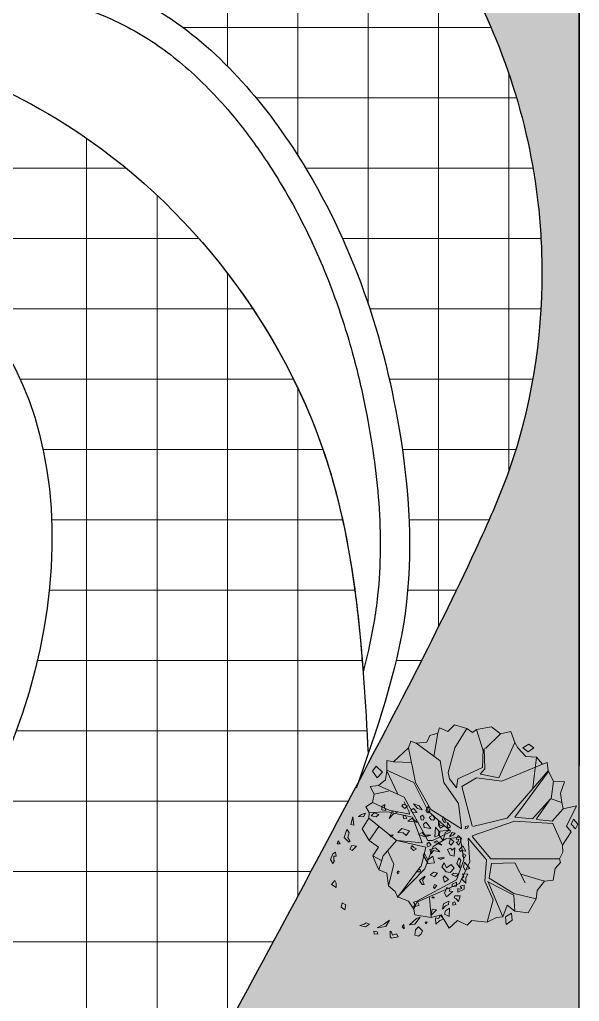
# Model space of a CAD drawing. Header units: inches. Extents: x -12 to 20935469, y -1604 to 24729220.
# Drawn here: x 20865742.6 to 20865838, y 24710458.7 to 24710626.2 of the extents above; entities that cross this region are included whole.
import ezdxf

# ---------------------------------------------------------------- set-up
doc = ezdxf.new("R2010")
doc.units = ezdxf.units.IN
doc.header["$LTSCALE"] = 0.03
doc.header["$MEASUREMENT"] = 0
doc.linetypes.add('ACAD_ISO08W100', pattern=[36, 24, -3, 6, -3])
for name, color, linetype, lineweight in [('green_.25', 82, 'Continuous', 0), ('Grid Line', 252, 'Continuous', 18), ('Hatch', 253, 'Continuous', 15), ('hatch-1', 253, 'Continuous', 5), ('ILLUSTR-TREE', 74, 'Continuous', 0), ('Main Wall', 7, 'Continuous', 30), ('wind.', 150, 'Continuous', 20)]:
    doc.layers.add(name, color=color, linetype=linetype, lineweight=lineweight)
doc.styles.add('ATTR', font='romans.shx', dxfattribs={"width": 0.8, "height": 0.7})

# ---------------------------------------------------------------- blocks, each defined once
blk = doc.blocks.new('fff')
at = {"layer": 'Grid Line', "color": 252, "linetype": 'ACAD_ISO08W100', "lineweight": 9, "ltscale": 80, "true_color": 0x939598}
blk.add_line((20832773.78, 24723521.1), (20832773.78, 24724698.78), dxfattribs=at)
blk = doc.blocks.new('GRN1')
at = {"layer": 'ILLUSTR-TREE', "true_color": 0x30441d}
h = blk.add_hatch(color=89, dxfattribs=at)
h.paths.add_polyline_path([(0.2571, -0.0526), (0.2603, -0.0695), (0.2735, -0.0695), (0.2817, -0.0569), (0.2702, -0.059)])
h.paths.add_polyline_path([(0.2406, -0.0821), (0.2308, -0.0927), (0.2357, -0.1137), (0.2472, -0.1011)])
h.paths.add_polyline_path([(0.1897, 0.2148), (0.1848, 0.2064), (0.1914, 0.2), (0.2078, 0.2021)])
h.paths.add_polyline_path([(0.193, 0.1853), (0.1848, 0.1727), (0.1963, 0.1642), (0.2127, 0.1642), (0.1963, 0.1706)])
h.paths.add_polyline_path([(0.1864, 0.1053), (0.2012, 0.1032), (0.2094, 0.1137), (0.1831, 0.1327)])
h.paths.add_polyline_path([(0.2603, 0.0969), (0.2653, 0.0779), (0.285, 0.0611), (0.2768, 0.0842)])
h.paths.add_polyline_path([(0.2078, 0.08), (0.2242, 0.0547), (0.2127, 0.0379), (0.2111, 0.0547)])
h.paths.add_polyline_path([(0.2521, -0.0021), (0.2538, -0.0274), (0.2242, -0.04), (0.2423, -0.0232)])
h.paths.add_polyline_path([(0.2653, 0.0253), (0.2751, 0.0126), (0.2833, 0.019), (0.2768, 0.0358)])
h.paths.add_polyline_path([(0.2373, 0.0274), (0.2357, 0.019), (0.2226, 0.0211), (0.2242, 0.0337)])
h.paths.add_polyline_path([(0.2488, 0.0758), (0.2472, 0.059), (0.2587, 0.0505), (0.2653, 0.0611)])
h.paths.add_polyline_path([(0.2094, 0.1958), (0.2078, 0.1895), (0.2193, 0.1811), (0.2324, 0.1832)])
h.paths.add_polyline_path([(0.2291, 0.1263), (0.2193, 0.1348), (0.2176, 0.1432), (0.2242, 0.1495), (0.2373, 0.1411)])
h.paths.add_polyline_path([(0.2373, 0.099), (0.2275, 0.1053), (0.2176, 0.1011), (0.2193, 0.0927), (0.2324, 0.0905)])
h.paths.add_polyline_path([(0.2538, 0.1284), (0.2472, 0.12), (0.2571, 0.1116), (0.2735, 0.1221)])
h.paths.add_polyline_path([(0.1963, -0.1853), (0.1996, -0.1979), (0.2308, -0.1895)])
h.paths.add_polyline_path([(0.2456, -0.1369), (0.2308, -0.1453), (0.2324, -0.1663), (0.2406, -0.1537)])
h.paths.add_polyline_path([(0.0402, 0.1474), (0.0386, 0.1221), (0.0731, 0.1011), (0.0813, 0.1053), (0.0534, 0.12), (0.0682, 0.1411)])
h.paths.add_polyline_path([(0.0731, 0.278), (0.0616, 0.2716), (0.0698, 0.2632), (0.078, 0.2674)])
h.paths.add_polyline_path([(-0.2275, -0.0884), (-0.2226, -0.0526), (-0.1963, -0.0379), (-0.2111, -0.059)])
h.paths.add_polyline_path([(0.0205, 0.2527), (0.0386, 0.24), (0.0616, 0.2485), (0.0517, 0.2569), (0.0386, 0.2527)])
h.paths.add_polyline_path([(-0.2406, 0.099), (-0.2242, 0.0821), (-0.2357, 0.0695), (-0.2587, 0.0674), (-0.262, 0.0821), (-0.2521, 0.0927)])
h.paths.add_polyline_path([(-0.2324, 0.0232), (-0.2242, 0.0147), (-0.2143, 0.0211)])
h.paths.add_polyline_path([(-0.1307, 0.2358), (-0.1344, 0.2232), (-0.1226, 0.2231), (-0.1198, 0.2319)])
h.paths.add_polyline_path([(-0.1039, 0.2299), (-0.106, 0.2367), (-0.1191, 0.2474), (-0.0951, 0.2536), (-0.0951, 0.2327)])
h.paths.add_polyline_path([(-0.0555, 0.2396), (-0.0585, 0.2217), (-0.0467, 0.2215), (-0.0384, 0.2388)])
h.paths.add_polyline_path([(-0.0771, 0.224), (-0.1, 0.1981), (-0.0846, 0.1897), (-0.0609, 0.1985), (-0.0663, 0.2109), (-0.0766, 0.2096)])
h.paths.add_polyline_path([(-0.216, 0.0442), (-0.2127, 0.0674), (-0.1831, 0.0884), (-0.1897, 0.0737)])
h.paths.add_polyline_path([(-0.1421, 0.0611), (-0.1339, 0.0842), (-0.1174, 0.0758), (-0.1224, 0.0611), (-0.1306, 0.0674)])
h.paths.add_polyline_path([(-0.1812, 0.2081), (-0.1707, 0.1899), (-0.1581, 0.1935), (-0.1472, 0.2104)])
h.paths.add_polyline_path([(-0.2132, 0.1534), (-0.187, 0.1527), (-0.1886, 0.166), (-0.1749, 0.1708), (-0.1924, 0.186), (-0.1969, 0.1696)])
h.paths.add_polyline_path([(-0.15, 0.1808), (-0.1283, 0.1846), (-0.118, 0.2068), (-0.1309, 0.2058), (-0.1372, 0.1936)])
h.paths.add_polyline_path([(-0.1536, 0.1558), (-0.1749, 0.1348), (-0.1503, 0.139)])
h.paths.add_polyline_path([(-0.1043, 0.1474), (-0.1043, 0.1369), (-0.0994, 0.1411)])
h.paths.add_polyline_path([(-0.2028, 0.1179), (-0.2111, 0.1116), (-0.2045, 0.1095)])
h.paths.add_polyline_path([(-0.0205, 0.099), (-0.032, 0.0863), (-0.0485, 0.0969), (-0.0485, 0.1053), (-0.032, 0.099), (-0.014, 0.1095)])
h.paths.add_polyline_path([(0.0189, 0.2295), (0.0008, 0.2127), (0.0041, 0.1958), (0.0238, 0.179), (0.0402, 0.1874), (0.0205, 0.1979), (0.0337, 0.2169)])
h.paths.add_polyline_path([(-0.0287, 0.2064), (-0.0386, 0.1895), (-0.0205, 0.1832), (-0.0123, 0.1895)])
h.paths.add_polyline_path([(-0.0534, 0.1579), (-0.0649, 0.1474), (-0.06, 0.1432), (-0.0485, 0.1474)])
h.paths.add_polyline_path([(0.0178, 0.294), (0.0123, 0.2737), (0.0238, 0.2674), (0.0435, 0.2716)])
h.paths.add_polyline_path([(-0.0435, 0.278), (-0.0255, 0.259), (-0.0172, 0.2695), (-0.0041, 0.2632), (-0.0057, 0.2864), (-0.0205, 0.278)])
h.paths.add_polyline_path([(-0.0808, 0.244), (-0.0685, 0.2712), (-0.0515, 0.2704), (-0.056, 0.254), (-0.0646, 0.2603), (-0.0686, 0.2503), (-0.0653, 0.2447)])
h.paths.add_polyline_path([(0.0041, 0.0021), (-0.0041, -0.0021), (0.0008, -0.0063), (0.0074, -0.0042)])
h.paths.add_polyline_path([(0.0041, 0.0884), (0.0107, 0.0905), (0.0156, 0.0821), (0.0041, 0.0779)])
h.paths.add_polyline_path([(-0.0025, 0.16), (-0.0172, 0.1474), (-0.009, 0.1306), (0.0025, 0.1453)])
h.paths.add_polyline_path([(-0.0057, 0.2485), (-0.0156, 0.2358), (-0.009, 0.219), (-0.0025, 0.2274)])
h.paths.add_polyline_path([(0.0616, 0.1895), (0.055, 0.1748), (0.06, 0.1621), (0.0616, 0.1748)])
h.paths.add_polyline_path([(0.1634, 0.2337), (0.1552, 0.2253), (0.1486, 0.2106), (0.1667, 0.2211)])
h.paths.add_polyline_path([(0.1552, 0.1327), (0.1486, 0.1095), (0.1585, 0.0821), (0.1667, 0.0969), (0.1552, 0.1053)])
h.paths.add_polyline_path([(0.0994, 0.0737), (0.0912, 0.0611), (0.1027, 0.0505), (0.1125, 0.0547), (0.1043, 0.0632)])
h.paths.add_polyline_path([(0.1569, -0.0232), (0.1486, -0.0316), (0.1552, -0.0379)])
h.paths.add_polyline_path([(0.1536, 0.0316), (0.1651, 0.019), (0.1667, -0.0042), (0.1831, 0.0126), (0.1733, 0.0442)])
h.paths.add_polyline_path([(0.1027, 0.2316), (0.0682, 0.2295), (0.0731, 0.2127), (0.0961, 0.2021), (0.101, 0.2148), (0.0928, 0.2211)])
h.paths.add_polyline_path([(0.1289, 0.2274), (0.1142, 0.2169), (0.1224, 0.2085), (0.1404, 0.2148)])
h.paths.add_polyline_path([(0.0862, 0.1706), (0.0912, 0.1432), (0.078, 0.1348), (0.0961, 0.1284), (0.1027, 0.1516)])
h.paths.add_polyline_path([(0.1339, 0.1832), (0.1667, 0.1916), (0.1766, 0.2106), (0.1716, 0.1706), (0.1519, 0.1685)])
h.paths.add_polyline_path([(0.1257, 0.1453), (0.1142, 0.179), (0.1322, 0.1558)])
h.paths.add_polyline_path([(0.1536, 0.1642), (0.1486, 0.1495), (0.1881, 0.1516), (0.1716, 0.1663)])
h.paths.add_polyline_path([(0.1142, 0.1348), (0.1076, 0.12), (0.1174, 0.1158), (0.1257, 0.1242)])
h.paths.add_polyline_path([(0.0879, 0.2548), (0.0912, 0.2611), (0.0895, 0.278), (0.1109, 0.2653), (0.0961, 0.2506)])
h.paths.add_polyline_path([(0.1142, 0.2485), (0.1421, 0.259), (0.1536, 0.2464), (0.1388, 0.2379), (0.1371, 0.2485), (0.1273, 0.2443), (0.1257, 0.2379)])
h.paths.add_polyline_path([(-0.2521, -0.0084), (-0.2653, -0.0021), (-0.2702, -0.0295), (-0.2653, -0.0358), (-0.2423, -0.0358), (-0.2456, -0.0295), (-0.2587, -0.0253)])
h.paths.add_polyline_path([(-0.2538, -0.0863), (-0.2439, -0.0884), (-0.2423, -0.1032), (-0.2521, -0.1011)])
h.paths.add_polyline_path([(0.055, -0.2822), (0.0386, -0.2716), (0.0485, -0.2653), (0.0517, -0.2674), (0.0682, -0.2674), (0.0682, -0.259), (0.0846, -0.2611), (0.078, -0.2716)])
h.paths.add_polyline_path([(-0.1322, -0.219), (-0.1536, -0.2232), (-0.1421, -0.2379), (-0.124, -0.2337)])
h.paths.add_polyline_path([(-0.2176, -0.16), (-0.2242, -0.1369), (-0.2127, -0.12), (-0.2078, -0.1348), (-0.2127, -0.1432)])
h.paths.add_polyline_path([(-0.0485, -0.278), (-0.0616, -0.259), (-0.0435, -0.259), (-0.032, -0.2632)])
h.paths.add_polyline_path([(0.1289, -0.2), (0.1257, -0.2064), (0.1454, -0.2253), (0.1782, -0.2148), (0.1667, -0.2043), (0.1454, -0.2106)])
h.paths.add_polyline_path([(0.1191, -0.2548), (0.1322, -0.2506), (0.1191, -0.2422)])
h.paths.add_polyline_path([(0.1092, -0.1748), (0.0912, -0.1916), (0.0977, -0.2021), (0.1125, -0.1937)])
at = {"layer": 'ILLUSTR-TREE', "color": 89, "true_color": 0x30441d}
for p, q in [((-0.0057, 0.2864), (-0.0205, 0.278)), ((-0.0041, 0.2632), (-0.0057, 0.2864)), ((0.0178, 0.294), (0.0123, 0.2737)), ((0.0435, 0.2716), (0.0178, 0.294)), ((-0.1191, 0.2474), (-0.0951, 0.2536)), ((-0.106, 0.2367), (-0.1191, 0.2474)), ((-0.0951, 0.2536), (-0.0951, 0.2327)), ((-0.0808, 0.244), (-0.0685, 0.2712)), ((-0.0653, 0.2447), (-0.0808, 0.244)), ((-0.0646, 0.2603), (-0.0686, 0.2503)), ((-0.0686, 0.2503), (-0.0653, 0.2447)), ((-0.0685, 0.2712), (-0.0515, 0.2704)), ((-0.056, 0.254), (-0.0646, 0.2603)), ((-0.0515, 0.2704), (-0.056, 0.254)), ((-0.0205, 0.278), (-0.0435, 0.278)), ((-0.0435, 0.278), (-0.0255, 0.259)), ((-0.0255, 0.259), (-0.0172, 0.2695)), ((-0.0172, 0.2695), (-0.0041, 0.2632)), ((-0.0057, 0.2485), (-0.0156, 0.2358)), ((-0.0025, 0.2274), (-0.0057, 0.2485)), ((0.0123, 0.2737), (0.0238, 0.2674)), ((0.0386, 0.2527), (0.0205, 0.2527)), ((0.0205, 0.2527), (0.0386, 0.24)), ((0.0238, 0.2674), (0.0435, 0.2716)), ((0.0517, 0.2569), (0.0386, 0.2527)), ((0.0386, 0.24), (0.0616, 0.2485)), ((0.0616, 0.2485), (0.0517, 0.2569)), ((0.0731, 0.278), (0.0616, 0.2716)), ((0.0616, 0.2716), (0.0698, 0.2632)), ((0.0698, 0.2632), (0.078, 0.2674)), ((0.078, 0.2674), (0.0731, 0.278)), ((0.0879, 0.2548), (0.0912, 0.2611)), ((0.0961, 0.2506), (0.0879, 0.2548)), ((0.0895, 0.278), (0.1109, 0.2653)), ((0.0912, 0.2611), (0.0895, 0.278)), ((0.1109, 0.2653), (0.0961, 0.2506)), ((0.1142, 0.2485), (0.1421, 0.259)), ((0.1257, 0.2379), (0.1142, 0.2485)), ((0.1273, 0.2443), (0.1257, 0.2379)), ((0.1371, 0.2485), (0.1273, 0.2443)), ((0.1388, 0.2379), (0.1371, 0.2485)), ((0.1536, 0.2464), (0.1388, 0.2379)), ((0.1421, 0.259), (0.1536, 0.2464)), ((-0.1472, 0.2104), (-0.1812, 0.2081)), ((-0.1812, 0.2081), (-0.1707, 0.1899)), ((-0.1581, 0.1935), (-0.1472, 0.2104)), ((-0.1309, 0.2058), (-0.1372, 0.1936)), ((-0.1307, 0.2358), (-0.1344, 0.2232)), ((-0.1344, 0.2232), (-0.1226, 0.2231)), ((-0.118, 0.2068), (-0.1309, 0.2058)), ((-0.1198, 0.2319), (-0.1307, 0.2358)), ((-0.1283, 0.1846), (-0.118, 0.2068)), ((-0.1226, 0.2231), (-0.1198, 0.2319)), ((-0.1039, 0.2299), (-0.106, 0.2367)), ((-0.0951, 0.2327), (-0.1039, 0.2299)), ((-0.0771, 0.224), (-0.1, 0.1981)), ((-0.0766, 0.2096), (-0.0771, 0.224)), ((-0.0663, 0.2109), (-0.0766, 0.2096)), ((-0.0609, 0.1985), (-0.0663, 0.2109)), ((-0.0555, 0.2396), (-0.0585, 0.2217)), ((-0.0585, 0.2217), (-0.0467, 0.2215)), ((-0.0384, 0.2388), (-0.0555, 0.2396)), ((-0.0467, 0.2215), (-0.0384, 0.2388)), ((-0.0287, 0.2064), (-0.0386, 0.1895)), ((-0.0123, 0.1895), (-0.0287, 0.2064)), ((-0.0156, 0.2358), (-0.009, 0.219)), ((-0.009, 0.219), (-0.0025, 0.2274)), ((0.0189, 0.2295), (0.0008, 0.2127)), ((0.0008, 0.2127), (0.0041, 0.1958)), ((0.0337, 0.2169), (0.0189, 0.2295)), ((0.0205, 0.1979), (0.0337, 0.2169)), ((0.1027, 0.2316), (0.0682, 0.2295)), ((0.0682, 0.2295), (0.0731, 0.2127)), ((0.0731, 0.2127), (0.0961, 0.2021)), ((0.0928, 0.2211), (0.1027, 0.2316)), ((0.101, 0.2148), (0.0928, 0.2211)), ((0.0961, 0.2021), (0.101, 0.2148)), ((0.1289, 0.2274), (0.1142, 0.2169)), ((0.1142, 0.2169), (0.1224, 0.2085)), ((0.1224, 0.2085), (0.1404, 0.2148)), ((0.1404, 0.2148), (0.1289, 0.2274)), ((0.1552, 0.2253), (0.1486, 0.2106)), ((0.1486, 0.2106), (0.1667, 0.2211)), ((0.1634, 0.2337), (0.1552, 0.2253)), ((0.1667, 0.2211), (0.1634, 0.2337)), ((0.1667, 0.1916), (0.1766, 0.2106)), ((0.1766, 0.2106), (0.1716, 0.1706)), ((0.1897, 0.2148), (0.1848, 0.2064)), ((0.1848, 0.2064), (0.1914, 0.2)), ((0.2078, 0.2021), (0.1897, 0.2148)), ((-0.1969, 0.1696), (-0.2132, 0.1534)), ((-0.1924, 0.186), (-0.1969, 0.1696)), ((-0.1749, 0.1708), (-0.1924, 0.186)), ((-0.1886, 0.166), (-0.1749, 0.1708)), ((-0.187, 0.1527), (-0.1886, 0.166)), ((-0.1707, 0.1899), (-0.1581, 0.1935)), ((-0.1372, 0.1936), (-0.15, 0.1808)), ((-0.15, 0.1808), (-0.1283, 0.1846)), ((-0.1, 0.1981), (-0.0846, 0.1897)), ((-0.0846, 0.1897), (-0.0609, 0.1985)), ((-0.0386, 0.1895), (-0.0205, 0.1832)), ((-0.0205, 0.1832), (-0.0123, 0.1895)), ((0.0041, 0.1958), (0.0238, 0.179)), ((0.0402, 0.1874), (0.0205, 0.1979)), ((0.0238, 0.179), (0.0402, 0.1874)), ((0.0616, 0.1895), (0.055, 0.1748)), ((0.055, 0.1748), (0.06, 0.1621)), ((0.06, 0.1621), (0.0616, 0.1748)), ((0.0616, 0.1748), (0.0616, 0.1895)), ((0.1027, 0.1516), (0.0862, 0.1706)), ((0.0862, 0.1706), (0.0912, 0.1432)), ((0.1142, 0.179), (0.1322, 0.1558)), ((0.1257, 0.1453), (0.1142, 0.179)), ((0.1339, 0.1832), (0.1667, 0.1916)), ((0.1519, 0.1685), (0.1339, 0.1832)), ((0.1536, 0.1642), (0.1486, 0.1495)), ((0.1716, 0.1706), (0.1519, 0.1685)), ((0.1716, 0.1663), (0.1536, 0.1642)), ((0.1881, 0.1516), (0.1716, 0.1663)), ((0.193, 0.1853), (0.1848, 0.1727)), ((0.1848, 0.1727), (0.1963, 0.1642)), ((0.1914, 0.2), (0.2078, 0.2021)), ((0.1963, 0.1706), (0.193, 0.1853)), ((0.2127, 0.1642), (0.1963, 0.1706)), ((0.1963, 0.1642), (0.2127, 0.1642)), ((0.2094, 0.1958), (0.2078, 0.1895)), ((0.2078, 0.1895), (0.2193, 0.1811)), ((0.2324, 0.1832), (0.2094, 0.1958)), ((0.2193, 0.1811), (0.2324, 0.1832)), ((-0.2132, 0.1534), (-0.187, 0.1527)), ((-0.1536, 0.1558), (-0.1749, 0.1348)), ((-0.1749, 0.1348), (-0.1503, 0.139)), ((-0.1503, 0.139), (-0.1536, 0.1558)), ((-0.0994, 0.1411), (-0.1043, 0.1474)), ((-0.1043, 0.1474), (-0.1043, 0.1369)), ((-0.1043, 0.1369), (-0.0994, 0.1411)), ((-0.0534, 0.1579), (-0.0649, 0.1474)), ((-0.0649, 0.1474), (-0.06, 0.1432)), ((-0.06, 0.1432), (-0.0485, 0.1474)), ((-0.0485, 0.1474), (-0.0534, 0.1579)), ((-0.0025, 0.16), (-0.0172, 0.1474)), ((-0.0172, 0.1474), (-0.009, 0.1306)), ((-0.009, 0.1306), (0.0025, 0.1453)), ((0.0025, 0.1453), (-0.0025, 0.16)), ((0.0402, 0.1474), (0.0386, 0.1221)), ((0.0386, 0.1221), (0.0731, 0.1011)), ((0.0682, 0.1411), (0.0402, 0.1474)), ((0.0534, 0.12), (0.0682, 0.1411)), ((0.0912, 0.1432), (0.078, 0.1348)), ((0.078, 0.1348), (0.0961, 0.1284)), ((0.0961, 0.1284), (0.1027, 0.1516)), ((0.1142, 0.1348), (0.1076, 0.12)), ((0.1257, 0.1242), (0.1142, 0.1348)), ((0.1174, 0.1158), (0.1257, 0.1242)), ((0.1322, 0.1558), (0.1257, 0.1453)), ((0.1486, 0.1495), (0.1881, 0.1516)), ((0.1552, 0.1327), (0.1486, 0.1095)), ((0.1552, 0.1053), (0.1552, 0.1327)), ((0.2094, 0.1137), (0.1831, 0.1327)), ((0.1831, 0.1327), (0.1864, 0.1053)), ((0.2176, 0.1432), (0.2242, 0.1495)), ((0.2193, 0.1348), (0.2176, 0.1432)), ((0.2291, 0.1263), (0.2193, 0.1348)), ((0.2242, 0.1495), (0.2373, 0.1411)), ((0.2373, 0.1411), (0.2291, 0.1263)), ((0.2538, 0.1284), (0.2472, 0.12)), ((0.2735, 0.1221), (0.2538, 0.1284)), ((0.2571, 0.1116), (0.2735, 0.1221)), ((-0.262, 0.0821), (-0.2521, 0.0927)), ((-0.2587, 0.0674), (-0.262, 0.0821)), ((-0.2521, 0.0927), (-0.2406, 0.099)), ((-0.2406, 0.099), (-0.2242, 0.0821)), ((-0.2242, 0.0821), (-0.2357, 0.0695)), ((-0.2127, 0.0674), (-0.1831, 0.0884)), ((-0.2028, 0.1179), (-0.2111, 0.1116)), ((-0.2111, 0.1116), (-0.2045, 0.1095)), ((-0.2045, 0.1095), (-0.2028, 0.1179)), ((-0.1831, 0.0884), (-0.1897, 0.0737)), ((-0.1421, 0.0611), (-0.1339, 0.0842)), ((-0.1339, 0.0842), (-0.1174, 0.0758)), ((-0.0485, 0.1053), (-0.032, 0.099)), ((-0.0485, 0.0969), (-0.0485, 0.1053)), ((-0.032, 0.0863), (-0.0485, 0.0969)), ((-0.032, 0.099), (-0.014, 0.1095)), ((-0.0205, 0.099), (-0.032, 0.0863)), ((-0.014, 0.1095), (-0.0205, 0.099)), ((0.0041, 0.0884), (0.0107, 0.0905)), ((0.0041, 0.0779), (0.0041, 0.0884)), ((0.0156, 0.0821), (0.0041, 0.0779)), ((0.0107, 0.0905), (0.0156, 0.0821)), ((0.0813, 0.1053), (0.0534, 0.12)), ((0.0731, 0.1011), (0.0813, 0.1053)), ((0.1076, 0.12), (0.1174, 0.1158)), ((0.1486, 0.1095), (0.1585, 0.0821)), ((0.1667, 0.0969), (0.1552, 0.1053)), ((0.1585, 0.0821), (0.1667, 0.0969)), ((0.1864, 0.1053), (0.2012, 0.1032)), ((0.2012, 0.1032), (0.2094, 0.1137)), ((0.2275, 0.1053), (0.2176, 0.1011)), ((0.2176, 0.1011), (0.2193, 0.0927)), ((0.2193, 0.0927), (0.2324, 0.0905)), ((0.2373, 0.099), (0.2275, 0.1053)), ((0.2324, 0.0905), (0.2373, 0.099)), ((0.2472, 0.12), (0.2571, 0.1116)), ((0.2768, 0.0842), (0.2603, 0.0969)), ((0.2603, 0.0969), (0.2653, 0.0779)), ((0.285, 0.0611), (0.2768, 0.0842)), ((-0.2357, 0.0695), (-0.2587, 0.0674)), ((-0.1897, 0.0737), (-0.216, 0.0442)), ((-0.216, 0.0442), (-0.2127, 0.0674)), ((-0.1306, 0.0674), (-0.1421, 0.0611)), ((-0.1224, 0.0611), (-0.1306, 0.0674)), ((-0.1174, 0.0758), (-0.1224, 0.0611)), ((0.0994, 0.0737), (0.0912, 0.0611)), ((0.0912, 0.0611), (0.1027, 0.0505)), ((0.1043, 0.0632), (0.0994, 0.0737)), ((0.1027, 0.0505), (0.1125, 0.0547)), ((0.1125, 0.0547), (0.1043, 0.0632)), ((0.1733, 0.0442), (0.1536, 0.0316)), ((0.1831, 0.0126), (0.1733, 0.0442)), ((0.2111, 0.0547), (0.2078, 0.08)), ((0.2078, 0.08), (0.2242, 0.0547)), ((0.2127, 0.0379), (0.2111, 0.0547)), ((0.2242, 0.0547), (0.2127, 0.0379)), ((0.2488, 0.0758), (0.2472, 0.059)), ((0.2472, 0.059), (0.2587, 0.0505)), ((0.2653, 0.0611), (0.2488, 0.0758)), ((0.2587, 0.0505), (0.2653, 0.0611)), ((0.2653, 0.0779), (0.285, 0.0611)), ((-0.2143, 0.0211), (-0.2324, 0.0232)), ((-0.2324, 0.0232), (-0.2242, 0.0147)), ((-0.2242, 0.0147), (-0.2143, 0.0211)), ((0.0041, 0.0021), (-0.0041, -0.0021)), ((0.0074, -0.0042), (0.0041, 0.0021)), ((0.1536, 0.0316), (0.1651, 0.019)), ((0.1651, 0.019), (0.1667, -0.0042)), ((0.1667, -0.0042), (0.1831, 0.0126)), ((0.2226, 0.0211), (0.2242, 0.0337)), ((0.2357, 0.019), (0.2226, 0.0211)), ((0.2242, 0.0337), (0.2373, 0.0274)), ((0.2373, 0.0274), (0.2357, 0.019)), ((0.2768, 0.0358), (0.2653, 0.0253)), ((0.2653, 0.0253), (0.2751, 0.0126)), ((0.2751, 0.0126), (0.2833, 0.019)), ((0.2833, 0.019), (0.2768, 0.0358)), ((-0.2653, -0.0021), (-0.2702, -0.0295)), ((-0.2702, -0.0295), (-0.2653, -0.0358)), ((-0.2521, -0.0084), (-0.2653, -0.0021)), ((-0.2653, -0.0358), (-0.2423, -0.0358)), ((-0.2587, -0.0253), (-0.2521, -0.0084)), ((-0.2456, -0.0295), (-0.2587, -0.0253)), ((-0.2423, -0.0358), (-0.2456, -0.0295)), ((-0.2226, -0.0526), (-0.1963, -0.0379)), ((-0.1963, -0.0379), (-0.2111, -0.059)), ((-0.0041, -0.0021), (0.0008, -0.0063)), ((0.0008, -0.0063), (0.0074, -0.0042)), ((0.1569, -0.0232), (0.1486, -0.0316)), ((0.1486, -0.0316), (0.1552, -0.0379)), ((0.1552, -0.0379), (0.1569, -0.0232)), ((0.2242, -0.04), (0.2423, -0.0232)), ((0.2538, -0.0274), (0.2242, -0.04)), ((0.2423, -0.0232), (0.2521, -0.0021)), ((0.2521, -0.0021), (0.2538, -0.0274)), ((-0.2275, -0.0884), (-0.2226, -0.0526)), ((-0.2111, -0.059), (-0.2275, -0.0884)), ((0.2702, -0.059), (0.2571, -0.0526)), ((0.2571, -0.0526), (0.2603, -0.0695)), ((0.2603, -0.0695), (0.2735, -0.0695)), ((0.2817, -0.0569), (0.2702, -0.059)), ((0.2735, -0.0695), (0.2817, -0.0569)), ((-0.2521, -0.1011), (-0.2538, -0.0863)), ((-0.2538, -0.0863), (-0.2439, -0.0884)), ((-0.2423, -0.1032), (-0.2521, -0.1011)), ((-0.2439, -0.0884), (-0.2423, -0.1032)), ((-0.2242, -0.1369), (-0.2127, -0.12)), ((-0.2127, -0.12), (-0.2078, -0.1348)), ((0.2406, -0.0821), (0.2308, -0.0927)), ((0.2308, -0.0927), (0.2357, -0.1137)), ((0.2357, -0.1137), (0.2472, -0.1011)), ((0.2472, -0.1011), (0.2406, -0.0821)), ((-0.2176, -0.16), (-0.2242, -0.1369)), ((-0.2127, -0.1432), (-0.2176, -0.16)), ((-0.2078, -0.1348), (-0.2127, -0.1432)), ((0.2456, -0.1369), (0.2308, -0.1453)), ((0.2308, -0.1453), (0.2324, -0.1663)), ((0.2324, -0.1663), (0.2406, -0.1537)), ((0.2406, -0.1537), (0.2456, -0.1369)), ((0.1092, -0.1748), (0.0912, -0.1916)), ((0.0912, -0.1916), (0.0977, -0.2021)), ((0.0977, -0.2021), (0.1125, -0.1937)), ((0.1125, -0.1937), (0.1092, -0.1748)), ((0.1289, -0.2), (0.1257, -0.2064)), ((0.1454, -0.2106), (0.1289, -0.2)), ((0.2308, -0.1895), (0.1963, -0.1853)), ((0.1963, -0.1853), (0.1996, -0.1979)), ((0.1996, -0.1979), (0.2308, -0.1895)), ((-0.1322, -0.219), (-0.1536, -0.2232)), ((-0.1536, -0.2232), (-0.1421, -0.2379)), ((-0.1421, -0.2379), (-0.124, -0.2337)), ((-0.124, -0.2337), (-0.1322, -0.219)), ((0.1191, -0.2422), (0.1191, -0.2548)), ((0.1322, -0.2506), (0.1191, -0.2422)), ((0.1257, -0.2064), (0.1454, -0.2253)), ((0.1667, -0.2043), (0.1454, -0.2106)), ((0.1454, -0.2253), (0.1782, -0.2148)), ((0.1782, -0.2148), (0.1667, -0.2043)), ((-0.0616, -0.259), (-0.0435, -0.259)), ((-0.0485, -0.278), (-0.0616, -0.259)), ((-0.032, -0.2632), (-0.0485, -0.278)), ((-0.0435, -0.259), (-0.032, -0.2632)), ((0.0386, -0.2716), (0.0485, -0.2653)), ((0.055, -0.2822), (0.0386, -0.2716)), ((0.0485, -0.2653), (0.0517, -0.2674)), ((0.0517, -0.2674), (0.0682, -0.2674)), ((0.078, -0.2716), (0.055, -0.2822)), ((0.0682, -0.259), (0.0846, -0.2611)), ((0.0682, -0.2674), (0.0682, -0.259)), ((0.0846, -0.2611), (0.078, -0.2716)), ((0.1191, -0.2548), (0.1322, -0.2506))]:
    blk.add_line(p, q, dxfattribs=at)
blk = doc.blocks.new('TREE_009')
at = {"layer": 'ILLUSTR-TREE'}
for p, q in [((-12174.22, 13910.26), (-12175.66, 13905.24)), ((-12166.65, 13906.74), (-12174.22, 13910.26)), ((-12160.46, 13912.91), (-12166.65, 13906.74)), ((-12149.34, 13909.54), (-12160.46, 13912.91)), ((-12126.77, 13911.14), (-12140.45, 13908.76)), ((-12118.31, 13904.71), (-12126.77, 13911.14)), ((-12183.16, 13903.21), (-12185.91, 13897.04)), ((-12175.66, 13905.24), (-12183.16, 13903.21)), ((-12179.51, 13884.08), (-12175.66, 13905.24)), ((-12149.34, 13909.54), (-12160.26, 13891.83)), ((-12143.96, 13905.85), (-12149.34, 13909.54)), ((-12140.45, 13908.76), (-12143.96, 13905.85)), ((-12140.45, 13908.76), (-12134.4, 13889.01)), ((-12132.06, 13891.31), (-12118.31, 13904.71)), ((-12108.88, 13906.74), (-12118.31, 13904.71)), ((-12105.24, 13896.77), (-12108.88, 13906.74)), ((-12200.35, 13897.92), (-12202.62, 13891.83)), ((-12195.47, 13896.07), (-12200.35, 13897.92)), ((-12185.91, 13897.04), (-12195.47, 13896.07)), ((-12195.47, 13896.07), (-12173.46, 13879.85)), ((-12120.09, 13864.33), (-12105.24, 13896.77)), ((-12102.7, 13891.75), (-12105.24, 13896.77)), ((-12097.95, 13891.83), (-12092.45, 13895.36)), ((-12092.45, 13895.36), (-12088.05, 13891.83)), ((-12202.62, 13891.83), (-12216.38, 13879.14)), ((-12196.02, 13860.09), (-12202.62, 13891.83)), ((-12160.26, 13891.83), (-12166.31, 13869.26)), ((-12134.95, 13873.5), (-12134.4, 13890.42)), ((-12133.3, 13891.13), (-12132.75, 13872.79)), ((-12095.13, 13883.81), (-12102.7, 13891.75)), ((-12093, 13888.31), (-12097.95, 13891.83)), ((-12085.43, 13883.37), (-12095.13, 13883.81)), ((-12088.05, 13891.83), (-12093, 13888.31)), ((-12085.43, 13883.37), (-12088.74, 13855.16)), ((-12079.93, 13877.02), (-12085.43, 13883.37)), ((-12231.99, 13875), (-12235.43, 13870.59)), ((-12226.48, 13869.71), (-12231.99, 13875)), ((-12222.36, 13880.28), (-12222.43, 13870.68)), ((-12216.38, 13879.14), (-12222.36, 13880.28)), ((-12199.87, 13878.43), (-12216.38, 13879.14)), ((-12173.46, 13879.85), (-12170.16, 13860.09)), ((-12117.34, 13861.51), (-12079.93, 13877.02)), ((-12075.87, 13878.52), (-12079.93, 13877.02)), ((-12074.98, 13870.68), (-12075.87, 13878.52)), ((-12235.43, 13870.59), (-12231.3, 13864.41)), ((-12231.3, 13864.41), (-12226.48, 13869.71)), ((-12222.43, 13870.68), (-12223.73, 13862.65)), ((-12197.67, 13860.09), (-12222.43, 13871.38)), ((-12222.43, 13870.68), (-12212.52, 13850.22)), ((-12166.31, 13869.26), (-12165.21, 13863.62)), ((-12157.51, 13863.62), (-12135.5, 13873.5)), ((-12132.75, 13872.79), (-12137.15, 13867.85)), ((-12136.6, 13867.85), (-12120.09, 13864.33)), ((-12112.39, 13827.65), (-12074.98, 13870.68)), ((-12074.98, 13869.97), (-12105.24, 13828.35)), ((-12070.03, 13861.51), (-12074.98, 13870.68)), ((-12230.13, 13857.27), (-12237.49, 13856.48)), ((-12237.49, 13856.48), (-12233.98, 13849.52)), ((-12223.73, 13862.65), (-12230.13, 13857.27)), ((-12206.47, 13846.69), (-12230.13, 13857.27)), ((-12184.47, 13834), (-12197.67, 13860.09)), ((-12182.26, 13835.41), (-12196.02, 13860.09)), ((-12170.16, 13860.09), (-12156.96, 13841.05)), ((-12165.21, 13863.62), (-12158.61, 13855.16)), ((-12158.61, 13855.16), (-12157.51, 13863.62)), ((-12153.66, 13856.57), (-12140.45, 13864.33)), ((-12144.3, 13820.6), (-12153.66, 13856.57)), ((-12140.45, 13864.33), (-12117.34, 13861.51)), ((-12072.23, 13845.28), (-12070.03, 13861.51)), ((-12060.06, 13860.89), (-12070.03, 13861.51)), ((-12063.49, 13850.31), (-12060.06, 13860.89)), ((-12233.98, 13849.52), (-12235.63, 13841.76)), ((-12220.78, 13852.34), (-12233.98, 13849.52)), ((-12062.33, 13841.76), (-12063.49, 13850.31)), ((-12235.63, 13841.76), (-12241.62, 13837.97)), ((-12235.63, 13841.76), (-12220.23, 13834.7)), ((-12185.02, 13807.2), (-12206.47, 13846.69)), ((-12202.07, 13833.29), (-12206.47, 13842.46)), ((-12156.96, 13841.05), (-12154.21, 13818.48)), ((-12089.29, 13826.94), (-12072.78, 13845.28)), ((-12072.78, 13845.28), (-12085.43, 13826.94)), ((-12072.23, 13845.28), (-12062.33, 13841.76)), ((-12061.23, 13836.11), (-12062.33, 13841.76)), ((-12049.05, 13838.85), (-12061.23, 13836.11)), ((-12057.99, 13820.33), (-12049.05, 13838.85)), ((-12241.62, 13837.97), (-12238.38, 13832.59)), ((-12238.38, 13832.59), (-12238.93, 13827.65)), ((-12221.33, 13833.29), (-12238.38, 13832.59)), ((-12198.77, 13828.35), (-12221.33, 13833.29)), ((-12220.23, 13834.7), (-12201.52, 13831.18)), ((-12201.52, 13831.18), (-12202.07, 13833.29)), ((-12164.11, 13815.66), (-12184.47, 13834)), ((-12154.21, 13817.78), (-12182.26, 13835.41)), ((-12071.13, 13824.83), (-12061.23, 13836.11)), ((-12238.93, 13827.65), (-12245.05, 13817.69)), ((-12213.63, 13807.2), (-12238.93, 13827.65)), ((-12189.97, 13805.08), (-12198.77, 13828.35)), ((-12147.6, 13820.6), (-12150.36, 13819.89)), ((-12148.7, 13818.48), (-12147.6, 13820.6)), ((-12144.3, 13811.43), (-12105.79, 13824.83)), ((-12143.75, 13819.89), (-12112.39, 13827.65)), ((-12105.79, 13824.83), (-12070.58, 13822.71)), ((-12105.24, 13828.35), (-12089.29, 13826.94)), ((-12085.43, 13826.24), (-12071.13, 13824.83)), ((-12070.58, 13822.71), (-12061.78, 13802.96)), ((-12053.87, 13815.04), (-12057.99, 13820.33)), ((-12051.8, 13826.5), (-12053.87, 13822.1)), ((-12053.87, 13822.1), (-12049.74, 13817.69)), ((-12047.68, 13822.1), (-12051.8, 13826.5)), ((-12049.74, 13817.69), (-12047.68, 13822.1)), ((-12245.05, 13817.69), (-12238.38, 13807.2)), ((-12229.58, 13819.89), (-12238.38, 13807.2)), ((-12164.11, 13814.95), (-12180.61, 13807.2)), ((-12150.36, 13819.89), (-12150.9, 13817.78)), ((-12150.9, 13817.78), (-12148.7, 13818.48)), ((-12061.78, 13802.96), (-12053.87, 13815.04)), ((-12238.38, 13807.2), (-12229.92, 13800.94)), ((-12213.63, 13807.2), (-12225.73, 13793.09)), ((-12186.67, 13800.85), (-12213.63, 13807.2)), ((-12213.07, 13807.2), (-12189.97, 13805.08)), ((-12180.61, 13807.2), (-12185.02, 13807.2)), ((-12168.51, 13808.61), (-12180.06, 13801.55)), ((-12155.31, 13810.02), (-12168.51, 13808.61)), ((-12155.31, 13810.02), (-12152.01, 13789.56)), ((-12148.15, 13809.31), (-12131.1, 13789.56)), ((-12148.15, 13808.61), (-12146.5, 13787.45)), ((-12144.3, 13810.72), (-12127.25, 13790.27)), ((-12061.43, 13796.53), (-12061.78, 13802.96)), ((-12229.92, 13800.94), (-12235.08, 13793.09)), ((-12221.33, 13797.32), (-12215.83, 13785.33)), ((-12191.07, 13783.21), (-12186.67, 13800.85)), ((-12180.06, 13801.55), (-12187.77, 13781.1)), ((-12064.53, 13790.27), (-12061.43, 13796.53)), ((-12227.38, 13788.86), (-12235.08, 13793.09)), ((-12235.08, 13793.09), (-12232.68, 13786.83)), ((-12232.68, 13786.83), (-12229.58, 13780.39)), ((-12225.73, 13793.09), (-12229.58, 13780.39)), ((-12215.83, 13785.33), (-12220.78, 13765.58)), ((-12152.01, 13789.56), (-12158.61, 13771.22)), ((-12146.5, 13787.45), (-12155.86, 13767.7)), ((-12131.1, 13789.56), (-12132.75, 13769.81)), ((-12126.7, 13786.04), (-12128.9, 13772.63)), ((-12127.25, 13790.27), (-12064.53, 13790.27)), ((-12126.7, 13786.04), (-12105.24, 13786.74)), ((-12105.24, 13786.74), (-12095.89, 13768.4)), ((-12068.31, 13781.54), (-12063.49, 13786.83)), ((-12063.49, 13786.83), (-12064.53, 13790.27)), ((-12229.58, 13780.39), (-12222.36, 13777.13)), ((-12222.36, 13777.13), (-12220.78, 13765.58)), ((-12212.52, 13755), (-12191.62, 13783.21)), ((-12187.77, 13781.1), (-12212.52, 13755.71)), ((-12099.74, 13776.16), (-12078.28, 13769.81)), ((-12070.37, 13770.96), (-12068.31, 13781.54)), ((-12158.61, 13771.22), (-12194.92, 13751.47)), ((-12155.86, 13767.7), (-12194.92, 13750.77)), ((-12132.75, 13769.81), (-12125.05, 13752.89)), ((-12130, 13769.81), (-12116.24, 13737.37)), ((-12129.45, 13769.11), (-12106.34, 13757.12)), ((-12128.9, 13772.63), (-12106.34, 13758.53)), ((-12084.81, 13761.26), (-12078.28, 13769.81)), ((-12078.28, 13769.81), (-12070.37, 13770.96)), ((-12220.78, 13765.58), (-12214.79, 13760.38)), ((-12214.79, 13760.38), (-12212.52, 13755.71)), ((-12106.34, 13758.53), (-12085.98, 13753.59)), ((-12085.98, 13753.59), (-12084.81, 13761.26)), ((-12212.52, 13755.71), (-12202.42, 13751.56)), ((-12202.42, 13751.56), (-12197.67, 13744.42)), ((-12194.92, 13750.77), (-12197.67, 13744.42)), ((-12183.37, 13755), (-12181.71, 13736.66)), ((-12125.05, 13752.89), (-12130.55, 13732.43)), ((-12106.34, 13757.12), (-12105.24, 13742.31)), ((-12093.07, 13740.98), (-12085.98, 13753.59)), ((-12197.67, 13744.42), (-12196.91, 13739.22)), ((-12116.24, 13737.37), (-12112.32, 13748.04)), ((-12108.27, 13740.72), (-12113.77, 13737.19)), ((-12112.32, 13748.04), (-12105.24, 13742.31)), ((-12107.72, 13734.37), (-12108.27, 13740.72)), ((-12105.24, 13742.31), (-12093.07, 13740.98)), ((-12196.91, 13739.22), (-12181.71, 13736.66)), ((-12181.71, 13736.66), (-12172.84, 13739.22)), ((-12172.84, 13739.22), (-12165.28, 13726.88)), ((-12165.28, 13726.88), (-12157.71, 13733.93)), ((-12157.71, 13733.93), (-12148.77, 13729.52)), ((-12148.77, 13729.52), (-12144.65, 13733.93)), ((-12144.65, 13733.93), (-12130.55, 13732.43)), ((-12130.55, 13732.43), (-12121.95, 13736.57)), ((-12121.95, 13736.57), (-12116.24, 13737.37)), ((-12113.77, 13737.19), (-12113.22, 13730.14)), ((-12113.22, 13730.14), (-12107.72, 13734.37))]:
    blk.add_line(p, q, dxfattribs=at)
at = {"layer": 'ILLUSTR-TREE', "style": 'ATTR', "width": 0.8, "flags": 9}
blk.add_attdef('ESTCODE', (-12147.6, 13820.6), '', height=1.05, dxfattribs=at)

msp = doc.modelspace()

# ---------------------------------------------------------------- hatches: boundary and pattern name
at = {"layer": 'green_.25', "lineweight": 18}
h = msp.add_hatch(dxfattribs=at)
h.set_pattern_fill('AR-SAND', color=256, scale=5, angle=360)
h.set_pattern_definition([(37.5, (22213.194, 3429.13), (-0.3149667905, 9.634118845), [0, -7.6, 0, -8.5, 0, -8.125]), (7.5, (22213.194, 3429.13), (8.8488835263, 14.110730326), [0, -4.1, 0, -6.85, 0, -2.625]), (327.5, (22207.044, 3429.13), (15.5707093088, 0.0282952677), [0, -2.5, 0, -9, 0, -11.75]), (317.5, (22207.044, 3429.13), (15.030633023, 4.3883778247), [0, -1.25, 0, -5.9, 0, -6.75])])
edge = h.paths.add_edge_path()
edge.add_line((20865838, 24710722.84), (20865828, 24710723))
edge.add_line((20865828, 24710723), (20865828, 24710732.84))
edge.add_line((20865828, 24710732.84), (20865658.85, 24710732.84))
edge.add_spline(control_points=[(20865658.85, 24710732.84), (20865669.45, 24710722.84), (20865689.68, 24710703.75), (20865724.4, 24710688.02), (20865758.84, 24710685.21), (20865785.25, 24710671.73), (20865804.98, 24710654.13), (20865822.34, 24710630.35), (20865830.63, 24710605.39), (20865832.22, 24710575.51), (20865829.04, 24710555.09), (20865815.52, 24710524.91), (20865795.9, 24710487.72), (20865778.23, 24710454.51), (20865762.92, 24710427.81), (20865767.55, 24710410.89), (20865778.24, 24710391.54), (20865788.16, 24710383.23), (20865794.59, 24710377.85)], knot_values=[0.017867, 0.017867, 0.017867, 0.017867, 43.554295, 83.160196, 111.305698, 146.347364, 169.598441, 190.192176, 234.215213, 245.626706, 279.999401, 294.635057, 344.735937, 406.07088, 407.706442, 436.81212, 450.261859, 474.954763, 474.954763, 474.954763, 474.954763], degree=3, periodic=0)
edge.add_line((20865794.59, 24710377.85), (20865828, 24710377.85))
edge.add_line((20865828, 24710377.85), (20865828, 24710388.84))
edge.add_line((20865828, 24710388.84), (20865838, 24710388.84))
edge.add_line((20865838, 24710388.84), (20865838, 24710722.84))

# ---------------------------------------------------------------- linework, layer by layer
for p, q in [((20865838, 24710722.84), (20865838, 24710498.95)), ((20865838, 24710388.84), (20865838, 24710722.84))]:
    msp.add_line(p, q)
msp.add_ellipse((20865687.58, 24710515.62), major_axis=(37.29, 68.92), ratio=0.691431)
for points in [[(20865523.08, 24710733.34), (20865521.04, 24710715.52), (20865528.57, 24710680.91), (20865549.44, 24710648.38), (20865573.3, 24710630.17), (20865604.75, 24710619.37), (20865638.59, 24710619.69), (20865662.58, 24710628.34), (20865692.29, 24710637.72), (20865733.41, 24710637.77), (20865764.86, 24710628.49), (20865789.14, 24710604.35), (20865807.28, 24710556.32), (20865808.28, 24710524.91), (20865799.97, 24710495.11)], [(20865654.78, 24710624.95), (20865700.52, 24710624.95), (20865748.74, 24710609.37), (20865794.64, 24710551.84), (20865802, 24710500.94)]]:
    msp.add_spline(points, degree=3)
for points, knots in [([(20865658.84, 24710732.86), (20865669.44, 24710722.85), (20865689.68, 24710703.75), (20865724.4, 24710688.02), (20865758.84, 24710685.21), (20865785.25, 24710671.73), (20865804.98, 24710654.13), (20865822.34, 24710630.35), (20865830.63, 24710605.39), (20865832.22, 24710575.51), (20865829.04, 24710555.09), (20865815.52, 24710524.91), (20865795.9, 24710487.72), (20865778.23, 24710454.51), (20865762.92, 24710427.81), (20865767.55, 24710410.89), (20865778.24, 24710391.54), (20865788.16, 24710383.23), (20865794.59, 24710377.85)], [0, 0, 0, 0, 43.554295, 83.160196, 111.305698, 146.347364, 169.598441, 190.192176, 234.215213, 245.626706, 279.999401, 294.635057, 344.735937, 406.07088, 407.706442, 436.81212, 450.261859, 474.954763, 474.954763, 474.954763, 474.954763]), ([(20865669.35, 24710625.66), (20865669.48, 24710625.71), (20865669.6, 24710625.75), (20865673.1, 24710627.1), (20865676.46, 24710628.32), (20865682.74, 24710630.32), (20865685.65, 24710631.14), (20865690.23, 24710632.22), (20865691.89, 24710632.57), (20865695.23, 24710633.16), (20865696.9, 24710633.42), (20865701.97, 24710634.03), (20865705.39, 24710634.27), (20865711.96, 24710634.42), (20865715.11, 24710634.37), (20865720.79, 24710634.08), (20865723.31, 24710633.89), (20865727.84, 24710633.44), (20865729.84, 24710633.2), (20865733.41, 24710632.73), (20865734.98, 24710632.5), (20865738.09, 24710632.01), (20865739.63, 24710631.74), (20865744.21, 24710630.85), (20865747.19, 24710630.14), (20865752.34, 24710628.61), (20865754.55, 24710627.83), (20865758.61, 24710626.13), (20865760.49, 24710625.22), (20865765.3, 24710622.5), (20865768.15, 24710620.44), (20865773.56, 24710615.75), (20865776.11, 24710613.12), (20865780.37, 24710608.08), (20865782.14, 24710605.74), (20865785.08, 24710601.46), (20865786.3, 24710599.55), (20865788.6, 24710595.67), (20865789.69, 24710593.7), (20865792.76, 24710587.69), (20865794.55, 24710583.56), (20865797.37, 24710575.89), (20865798.49, 24710572.38), (20865800.26, 24710565.84), (20865800.96, 24710562.83), (20865802.09, 24710557.12), (20865802.55, 24710554.44), (20865803.3, 24710549.07), (20865803.6, 24710546.39), (20865804.17, 24710538.38), (20865804.16, 24710533.09), (20865803.45, 24710526.37), (20865803.23, 24710524.83), (20865802.7, 24710521.74), (20865802.39, 24710520.2), (20865801.76, 24710517.42), (20865801.45, 24710516.19), (20865801.12, 24710514.96)], [219.914893, 219.914893, 219.914893, 219.914893, 220.324097, 220.324097, 231.297781, 231.297781, 240.763971, 240.763971, 246.167085, 246.167085, 251.570199, 251.570199, 262.376427, 262.376427, 272.144324, 272.144324, 279.892018, 279.892018, 285.986209, 285.986209, 290.764394, 290.764394, 295.542579, 295.542579, 305.098949, 305.098949, 312.640735, 312.640735, 319.563927, 319.563927, 331.131805, 331.131805, 342.699684, 342.699684, 351.773406, 351.773406, 358.78449, 358.78449, 365.795574, 365.795574, 379.817741, 379.817741, 391.235257, 391.235257, 400.794294, 400.794294, 409.13663, 409.13663, 417.478966, 417.478966, 434.163639, 434.163639, 439.196724, 439.196724, 444.229808, 444.229808, 448.222832, 448.222832, 448.222832, 448.222832]), ([(20865773.13, 24710588.86), (20865782.71, 24710578), (20865796.8, 24710553.95), (20865800.18, 24710527.52), (20865801.12, 24710514.96)], [127.708387, 127.708387, 127.708387, 127.708387, 170.004607, 207.524254, 207.524254, 207.524254, 207.524254])]:
    msp.add_open_spline(points, degree=3, knots=knots)
at = {"layer": 'Hatch'}
msp.add_line((20865500.15, 24710600.86), (20865760.73, 24710600.86), dxfattribs=at)
at = {"layer": 'hatch-1'}
for p, q in [((20865838, 24710723), (20865838, 24710388.84)), ((20865778, 24710674.72), (20865778, 24710618.25)), ((20865790, 24710666.76), (20865790, 24710603.01)), ((20865802, 24710656.16), (20865802, 24710577.64)), ((20865814, 24710641.32), (20865814, 24710522.68)), ((20865770.42, 24710624.86), (20865822.93, 24710624.86)), ((20865826, 24710616.89), (20865826, 24710549.29)), ((20865782.88, 24710612.86), (20865827.29, 24710612.86)), ((20865838, 24710612.86), (20865838, 24710612.86)), ((20865754, 24710605.95), (20865754, 24710377.85)), ((20865791.34, 24710600.86), (20865830.1, 24710600.86)), ((20865838, 24710600.86), (20865838, 24710600.86)), ((20865766, 24710596.21), (20865766, 24710431.75)), ((20865497.47, 24710588.86), (20865773.13, 24710588.86)), ((20865797.62, 24710588.86), (20865831.46, 24710588.86)), ((20865838, 24710588.86), (20865838, 24710588.86)), ((20865778, 24710582.94), (20865778, 24710454.5)), ((20865734.74, 24710576.86), (20865782.35, 24710576.86)), ((20865802.26, 24710576.86), (20865831.44, 24710576.86)), ((20865838, 24710576.86), (20865838, 24710576.86)), ((20865742.65, 24710564.86), (20865789.27, 24710564.86)), ((20865805.59, 24710564.86), (20865830.06, 24710564.86)), ((20865838, 24710564.86), (20865838, 24710564.86)), ((20865790, 24710563.35), (20865790, 24710476.69)), ((20865746.57, 24710552.86), (20865794.29, 24710552.86)), ((20865807.82, 24710552.86), (20865827.18, 24710552.86)), ((20865838, 24710552.86), (20865838, 24710552.86)), ((20865748.03, 24710540.86), (20865797.64, 24710540.86)), ((20865808.96, 24710540.86), (20865822.62, 24710540.86)), ((20865747.61, 24710528.86), (20865799.72, 24710528.86)), ((20865808.72, 24710528.86), (20865817.03, 24710528.86)), ((20865745.57, 24710516.86), (20865800.98, 24710516.86)), ((20865806.76, 24710516.86), (20865811.08, 24710516.86)), ((20865741.99, 24710504.86), (20865801.78, 24710504.86)), ((20865736.8, 24710492.86), (20865798.58, 24710492.86)), ((20865729.82, 24710480.86), (20865792.22, 24710480.86)), ((20865720.46, 24710468.86), (20865785.81, 24710468.86))]:
    msp.add_line(p, q, dxfattribs=at)
at = {"layer": 'Main Wall', "lineweight": 30}
msp.add_line((20865838, 24710388.84), (20865838, 24710722.84), dxfattribs=at)
at = {"layer": 'Main Wall'}
msp.add_line((20865838, 24710388.84), (20865838, 24710722.84), dxfattribs=at)

# ---------------------------------------------------------------- block references
at = {"layer": 'ILLUSTR-TREE', "xscale": 0.1864712034882235, "yscale": 0.1864712034882235, "zscale": 0.1864712034882235}
msp.add_blockref('TREE_009', (20868084.3, 24707911.54), dxfattribs=at)
at = {"layer": 'ILLUSTR-TREE', "xscale": -41.25610748431738, "yscale": 41.25610748431738, "zscale": 41.25610748431738, "rotation": 270}
msp.add_blockref('GRN1', (20865807.2, 24710480.67), dxfattribs=at)
at = {"layer": 'wind.', "lineweight": 5}
msp.add_blockref('fff', (33064.22, -13272.74), dxfattribs=at)

doc.saveas('drawing.dxf')
